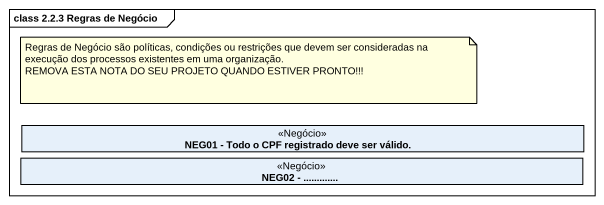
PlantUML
@startuml
mainframe class 2.2.3 Regras de Negócio
hide circle
hide empty members
class "NEG01 - Todo o CPF registrado deve ser válido." as NEG01_Todo_o_CPF_registrado <<Negócio>>
class "NEG02 - ............." as NEG02 <<Negócio>>
note as N1
  Regras de Negócio são políticas, condições ou restrições que devem ser consideradas na execução dos processos existentes em uma organização.
  REMOVA ESTA NOTA DO SEU PROJETO QUANDO ESTIVER PRONTO!!!
end note
@enduml
